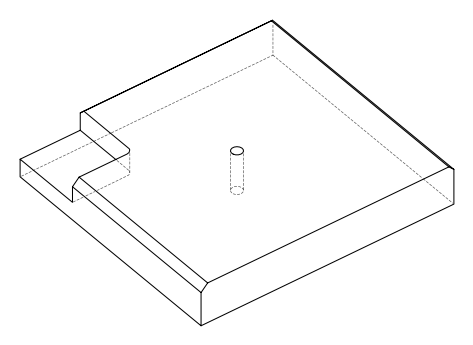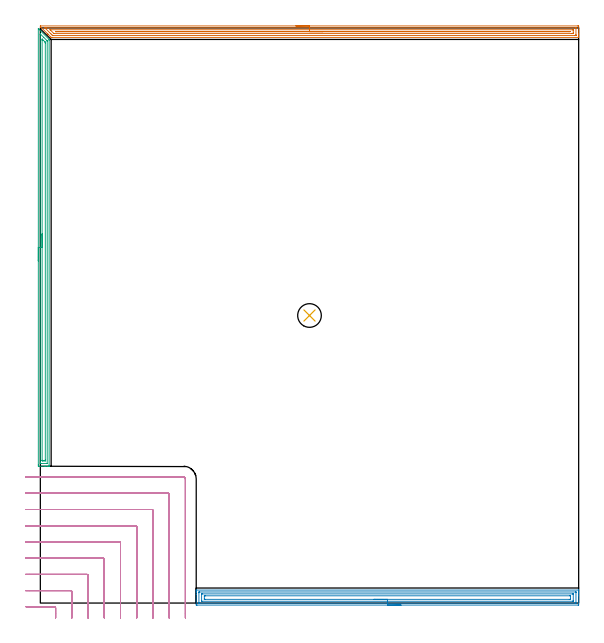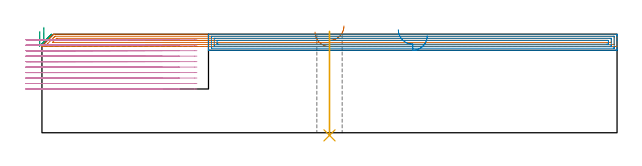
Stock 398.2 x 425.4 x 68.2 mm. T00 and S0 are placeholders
(PLAN: 5 operations, 2 tool changes, 55.4 min)
(1 AREA_MILL | FG_CHAMFER_SURFACE | UGT0205_001 | 12.77 min | 14388 mm3)
(2 AREA_MILL_1 | FG_CHAMFER_SURFACE_1 | UGT0205_001 | 9.32 min | 17807 mm3)
(3 AREA_MILL_2 | FG_CHAMFER_SURFACE_2 | UGT0205_001 | 7.9 min | 10351 mm3)
(4 MILL_CORNER_NOTCH_RECTANGULAR | CORNER_NOTCH_RECTANGULAR | NXT0201_012 | Follow Part, ap 4, ae 75% | 25.16 min | 440972 mm3)
(5 INDEXABLE_INSERT_DRILL_THROUGH_HOLE_FROM_SOLID | STEP1HOLE | NXT0302_006 | 0.29 min | 16370 mm3)
(TOOL UGT0205_001 | Chamfer Mill 20 x 3 x 45 deg. | D20 FL50 Z2)
(TOOL NXT0201_012 | ENDMILL 16mm [2P460-1600-NA 1630] | D16 FL38 Z6)
(TOOL NXT0302_006 | Index. Insert Drill 17.5mm [880-D1750L25-05] | D17.5 PA176 FL88 Z2)
(OP 1 AREA_MILL)
G17 G21 G94 G90
T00 M6
G54
G17 G0 G90 X189.1 Y426.9 S1061 M3
G43 Z78.2 H0
Z69.7
G94 G1 X189.138 Z68.829 F250.
X189.252 Z67.964
X189.441 Z67.112
X189.703 Z66.28
X190.037 Z65.474
X190.44 Z64.7
X190.909 Z63.964
X191.44 Z63.272
X192.029 Z62.629
X192.672 Z62.04
X193.364 Z61.509
X194.1 Z61.04
X194.874 Z60.637
X195.68 Z60.303
X196.512 Z60.041
X197.364 Z59.852
X198.229 Z59.738
X199.1 Z59.7
X397.573
X397.903 Y426.898 Z59.701
X398.19 Y426.894 Z59.704
X398.2 Y426.576 Z60.022
Y421.341 Z65.253
Y420.821 Z65.776
Y420.469 Z66.127
Y419.949 Z66.647
Y419.597 Z66.998
Y418.892 Z67.707
Y418.662 Z67.938
X398.198 Y418.529 Z68.063
X398.19 Y418.402 Z68.188
X398.02 Y418.4 Z68.2
X8.673
X8.005 Y418.402 Z68.187
X7.859 Y418.54 Z68.058
X5.93 Y420.469 Z66.128
X5.872 Y420.527 Z66.072
X5.694 Y420.706 Z65.893
X5.639 Y420.76 Z65.837
X5.589 Y420.811 Z65.788
X5.396 Y421.004 Z65.595
X5.348 Y421.051 Z65.546
X5.305 Y421.095 Z65.504
X5.097 Y421.302 Z65.297
X0.329 Y426.07 Z60.528
X0.259 Y426.139 Z60.457
X0.073 Y426.327 Z60.273
X0.031 Y426.37 Z60.23
X0.002 Y426.409 Z60.188
X0. Y426.667 Z59.931
X0.001 Y426.892 Z59.706
X0.087 Y426.9 Z59.7
X199.1
Y425.486 Z61.114
X395.785 Y425.485 Z61.115
X396.01 Y425.483 Z61.117
X396.141 Y425.479 Z61.121
X396.191 Y425.471 Z61.129
X396.193 Y425.443 Z61.157
X396.199 Y425.299 Z61.301
X396.2 Y420.469 Z66.131
X396.199 Y420.065 Z66.535
X396.195 Y419.929 Z66.671
X396.19 Y419.827 Z66.773
X396.119 Y419.821 Z66.779
X395.785 Y419.816 Z66.784
X395.561 Y419.815 Z66.785
X9.344 Y419.814 Z66.786
X9.177 Y419.816 Z66.784
X9.094 Y419.818 Z66.782
X9.056 Y419.821 Z66.779
X8.989 Y419.873 Z66.727
X8.674 Y420.178 Z66.422
X8.381 Y420.469 Z66.131
X7.78 Y421.07 Z65.53
X4.019 Y424.831 Z61.769
X3.845 Y425.008 Z61.592
X3.523 Y425.339 Z61.261
X3.395 Y425.48 Z61.12
X3.437 Y425.482 Z61.118
X3.534 Y425.484 Z61.116
X4.203 Y425.486 Z61.114
X4.426
X199.1
Y424.071 Z62.529
X393.881
X393.997 Y424.07 Z62.53
X394.112 Y424.067 Z62.533
X394.181 Y424.065 Z62.535
X394.19 Y424.024 Z62.576
X394.194 Y423.958 Z62.642
X394.199 Y423.761 Z62.839
Y422.016 Z64.584
X394.192 Y421.341 Z65.259
X394.19 Y421.248 Z65.352
X394.106 Y421.235 Z65.365
X393.103 Y421.228 Z65.372
X10.462 Y421.229 Z65.371
X10.346 Y421.23 Z65.37
X10.115 Y421.235 Z65.365
X10.071 Y421.24 Z65.36
X10.055 Y421.252 Z65.348
X10.021 Y421.281 Z65.319
X9.958 Y421.341 Z65.259
X7.341 Y423.958 Z62.642
X7.281 Y424.02 Z62.58
X7.248 Y424.058 Z62.542
X7.246 Y424.063 Z62.537
X7.253 Y424.065 Z62.535
X7.316 Y424.068 Z62.532
X7.548 Y424.071 Z62.529
X7.664
X199.1
Y422.657 Z63.943
X391.754
X391.769 Y422.656 Z63.944
X391.789 Y422.65 Z63.95
X391.768 Y422.644 Z63.956
X390.875 Y422.643 Z63.957
X11.81
X11.371 Y422.644 Z63.956
X11.356 Y422.645 Z63.955
X11.314 Y422.651 Z63.949
X11.341 Y422.655 Z63.945
X11.356 Y422.656 Z63.944
X11.795 Y422.657 Z63.943
X12.235
X199.1
X199.972 Z63.981
X200.837 Z64.095
X201.688 Z64.283
X202.52 Z64.546
X203.326 Z64.88
X204.1 Z65.282
X204.836 Z65.751
X205.528 Z66.282
X206.171 Z66.872
X206.761 Z67.515
X207.292 Z68.207
X207.76 Z68.943
X208.163 Z69.717
X208.497 Z70.522
X208.759 Z71.355
X208.948 Z72.206
X209.062 Z73.071
X209.1 Z73.943
G0 Z78.2
M5
M2
(OP 2 AREA_MILL_1)
G17 G21 G94 G90
T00 M6
G54
G17 G0 G90 X266.75 Y-1.5 S1061 M3
G43 Z78.2 H0
Z67.1
G94 G1 X266.712 Z66.228 F250.
X266.598 Z65.364
X266.409 Z64.512
X266.147 Z63.68
X265.813 Z62.874
X265.41 Z62.1
X264.941 Z61.364
X264.41 Z60.672
X263.821 Z60.029
X263.178 Z59.44
X262.486 Z58.908
X261.75 Z58.44
X260.976 Z58.037
X260.17 Z57.703
X259.338 Z57.441
X258.486 Z57.252
X257.622 Z57.138
X256.75 Z57.1
X115.929
X115.663 Y-1.497 Z57.102
X115.31 Y-1.492 Z57.106
X115.3 Y-1.134 Z57.463
Y6.286 Z64.881
Y7.711 Z66.308
Y8.074 Z66.67
Y8.801 Z67.4
Y9.087 Z67.687
X115.306 Y9.528 Z68.12
X115.31 Y9.597 Z68.188
X115.482 Y9.6 Z68.2
X398.018
X398.19 Y9.597 Z68.188
X398.196 Y9.557 Z68.148
X398.198 Y9.526 Z68.117
X398.2 Y9.087 Z67.687
Y8.801 Z67.4
Y8.074 Z66.67
Y6.817 Z65.414
Y5.391 Z63.987
Y-0.869 Z57.729
X398.198 Y-1.136 Z57.461
X398.19 Y-1.492 Z57.106
X397.835 Y-1.5 Z57.099
X256.75 Z57.1
Y-0.086 Z58.514
X117.605 Y-0.085 Z58.515
X117.383 Y-0.082 Z58.518
X117.324 Y-0.079 Z58.521
X117.31 Y-0.068 Z58.532
X117.304 Y-0.034 Z58.566
X117.301 Y0.026 Z58.626
Y7.596 Z66.196
X117.306 Y8.074 Z66.674
X117.31 Y8.172 Z66.772
X117.494 Y8.181 Z66.781
X117.606 Y8.185 Z66.785
X395.894
X396.117 Y8.182 Z66.782
X396.176 Y8.179 Z66.779
X396.19 Y8.168 Z66.768
X396.196 Y8.134 Z66.734
X396.199 Y8.074 Z66.674
Y0.504 Z59.104
X396.194 Y0.026 Z58.626
X396.19 Y-0.072 Z58.528
X396.006 Y-0.081 Z58.519
X395.894 Y-0.085 Z58.515
X256.75 Y-0.086 Z58.514
Y1.328 Z59.928
X119.505 Y1.329 Z59.929
X119.343 Y1.331 Z59.931
X119.317 Y1.333 Z59.933
X119.31 Y1.334 Z59.934
X119.307 Y1.363 Z59.963
X119.302 Y1.473 Z60.073
X119.301 Y1.609 Z60.209
X119.3 Y1.814 Z60.414
X119.301 Y6.49 Z65.09
X119.306 Y6.696 Z65.296
X119.31 Y6.753 Z65.353
X119.316 Y6.766 Z65.366
X119.324 Y6.767 Z65.367
X119.384 Y6.77 Z65.37
X119.505 Y6.771 Z65.371
X119.913
X393.995
X394.157 Y6.769 Z65.369
X394.183 Y6.767 Z65.367
X394.19 Y6.766 Z65.366
X394.193 Y6.736 Z65.336
X394.197 Y6.627 Z65.227
X394.199 Y6.491 Z65.091
X394.2 Y6.286 Z64.886
X394.199 Y1.61 Z60.21
X394.194 Y1.404 Z60.004
X394.19 Y1.347 Z59.947
X394.184 Y1.334 Z59.934
X394.176 Y1.333 Z59.933
X394.116 Y1.33 Z59.93
X393.995 Y1.329 Z59.929
X393.587 Y1.328 Z59.928
X256.75
Y2.743 Z61.343
X122.153
X121.327 Y2.749 Z61.349
X121.31 Y2.75 Z61.35
X121.306 Y2.771 Z61.371
X121.302 Y2.826 Z61.426
X121.3 Y2.936 Z61.536
Y3.156 Z61.756
Y5.163 Z63.763
X121.302 Y5.274 Z63.874
X121.306 Y5.329 Z63.929
X121.31 Y5.35 Z63.95
X121.332 Y5.352 Z63.952
X122.187 Y5.357 Z63.957
X122.221
X391.347
X392.173 Y5.351 Z63.951
X392.19 Y5.35 Z63.95
X392.194 Y5.329 Z63.929
X392.198 Y5.274 Z63.874
X392.2 Y5.164 Z63.764
Y4.944 Z63.544
Y3.159 Z61.759
Y2.937 Z61.537
X392.198 Y2.826 Z61.426
X392.194 Y2.771 Z61.371
X392.19 Y2.75 Z61.35
X392.168 Y2.748 Z61.348
X391.313 Y2.743 Z61.343
X391.279
X256.75
X255.878 Z61.381
X255.013 Z61.495
X254.162 Z61.683
X253.33 Z61.946
X252.524 Z62.28
X251.75 Z62.682
X251.014 Z63.151
X250.322 Z63.682
X249.679 Z64.272
X249.09 Z64.915
X248.558 Z65.607
X248.09 Z66.343
X247.687 Z67.116
X247.353 Z67.922
X247.091 Z68.754
X246.902 Z69.606
X246.788 Z70.471
X246.75 Z71.343
G0 Z78.2
M5
M2
(OP 3 AREA_MILL_2)
G17 G21 G94 G90
T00 M6
G54
G17 G0 G90 X-1.5 Y253.05 S1061 M3
G43 Z78.2 H0
Z70.2
G94 G1 Y253.088 Z69.328 F250.
Y253.202 Z68.464
Y253.391 Z67.612
Y253.653 Z66.78
Y253.987 Z65.974
Y254.39 Z65.2
Y254.858 Z64.464
Y255.389 Z63.772
Y255.979 Z63.129
Y256.622 Z62.54
Y257.314 Z62.008
Y258.05 Z61.54
Y258.824 Z61.137
Y259.63 Z60.803
Y260.462 Z60.541
Y261.313 Z60.352
Y262.178 Z60.238
Y263.05 Z60.2
X-1.499 Y424.897
X-1.491 Y424.891 Z60.208
X-1.031 Y424.432 Z60.666
X6.475 Y416.926 Z68.174
X6.504 Y416.9 Z68.194
X6.5 Y416.256 Z68.2
Y101.37
X6.497 Y101.209 Z68.188
X6.49 Y101.207 Z68.181
X6.143 Y101.2 Z67.842
X5.82 Z67.52
X5.148 Z66.843
X3.929 Z65.626
X3.383 Z65.077
X-1.031 Y101.201 Z60.666
X-1.26 Y101.204 Z60.437
X-1.492 Y101.209 Z60.206
X-1.495 Y101.347 Z60.203
X-1.499 Y101.817 Z60.201
X-1.5 Y102.291 Z60.2
Y263.05
X-0.086 Z61.614
X-0.085 Y420.646 Z61.615
Y420.71
X-0.079 Y421.014 Z61.621
X0.019 Y420.921 Z61.719
X0.238 Y420.71 Z61.938
X2.5 Y418.45 Z64.2
X4.707 Y416.244 Z66.407
X4.856 Y416.093 Z66.556
X4.974 Y415.97 Z66.674
X5.053 Y415.886 Z66.753
X5.079 Y415.85 Z66.779
X5.086 Y415.35 Z66.786
X5.085 Y103.292 Z66.785
X5.084 Y103.24 Z66.784
X5.082 Y103.216 Z66.782
X5.08 Y103.211 Z66.78
X5.062 Y103.209 Z66.762
X4.663 Y103.201 Z66.363
X0.735 Z62.435
X0.247 Y103.203 Z61.947
X0.023 Y103.21 Z61.723
X-0.079 Y103.224 Z61.621
X-0.085 Y103.539 Z61.615
Y103.603
X-0.086 Y263.05 Z61.614
X1.328 Z63.028
X1.329 Y416.244 Z63.029
Y416.535
X1.334 Y417.137 Z63.034
X1.335 Y417.147 Z63.035
X1.356 Y417.137 Z63.056
X1.617 Y416.881 Z63.317
X2.257 Y416.244 Z63.957
X3.15 Y415.35 Z64.85
X3.383 Y415.117 Z65.083
X3.545 Y414.952 Z65.245
X3.626 Y414.867 Z65.326
X3.663 Y414.826 Z65.363
X3.665 Y414.749 Z65.365
X3.669 Y414.457 Z65.369
X3.671 Y414.166 Z65.371
Y105.991
X3.668 Y105.39 Z65.368
X3.666 Y105.245 Z65.366
X3.665 Y105.216 Z65.365
X3.632 Y105.21 Z65.332
X3.567 Y105.203 Z65.267
X3.383 Y105.201 Z65.083
X2.687 Y105.2 Z64.387
X2.5 Z64.2
X1.804 Y105.201 Z63.504
X1.617 Y105.205 Z63.317
X1.43 Y105.21 Z63.13
X1.335 Y105.224 Z63.035
X1.332 Y105.293 Z63.032
X1.331 Y105.39 Z63.031
X1.329 Y105.682 Z63.029
X1.328 Y263.05 Z63.028
Y263.921 Z63.066
Y264.786 Z63.18
Y265.638 Z63.369
Y266.47 Z63.632
Y267.276 Z63.965
Y268.05 Z64.368
Y268.786 Z64.837
Y269.478 Z65.368
Y270.121 Z65.957
Y270.71 Z66.601
Y271.241 Z67.293
Y271.71 Z68.028
Y272.113 Z68.802
Y272.447 Z69.608
Y272.709 Z70.44
Y272.898 Z71.292
Y273.012 Z72.157
Y273.05 Z73.028
G0 Z78.2
M5
M2
(OP 4 MILL_CORNER_NOTCH_RECTANGULAR)
G17 G21 G94 G90
T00 M6
G54
G17 G0 G90 X11.301 Y-11. S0 M3
G43 Z78.2 H1
Z64.41
G94 G1 X11.3 Y-8. F250.
Y-7.97 F500.
Y-3.593
G3 X10.507 Y-2.8 R0.8
G1 X-7.494
X-10.494 F250.
G0 Z78.2
X23.301 Y-11.
Z64.41
G1 X23.3 Y-8.
Y-7.97 F500.
Y8.406
G3 X22.506 Y9.2 R0.8
G1 X-8.
X-11. F250.
G0 Z78.2
X35.301 Y-11.
Z64.41
G1 X35.3 Y-8.
Y-7.97 F500.
Y20.406
G3 X34.506 Y21.2 R0.8
G1 X-8.
X-11. F250.
G0 Z78.2
X47.302 Y-11.
Z64.41
G1 X47.3 Y-8.
Y-7.97 F500.
Y32.406
G3 X46.506 Y33.2 R0.8
G1 X-8.
X-11. F250.
G0 Z78.2
X59.302 Y-11.
Z64.41
G1 X59.3 Y-8.
Y-7.97 F500.
Y44.405
G3 X58.505 Y45.2 R0.8
G1 X-8.
X-11. F250.
G0 Z78.2
X71.303 Y-11.
Z64.41
G1 X71.3 Y-8.
Y-7.97 F500.
Y56.405
G3 X70.505 Y57.2 R0.8
G1 X-8.
X-11. F250.
G0 Z78.2
X83.304 Y-11.
Z64.41
G1 X83.3 Y-8.
Y-7.97 F500.
Y68.405
G3 X82.505 Y69.2 R0.8
G1 X-8.
X-11. F250.
G0 Z78.2
X95.308 Y-11.
Z64.41
G1 X95.3 Y-8.
Y-7.97 F500.
Y80.404
G3 X94.504 Y81.2 R0.8
G1 X-8.
X-11. F250.
G0 Z78.2
X107.3 Y-10.97
Z64.41
G1 Y-7.97
Y91.7 F500.
G3 X105.8 Y93.2 R1.5
G1 X-8.
X-11. F250.
G0 Z78.2
X11.3 Y-11.
Z60.62
G1 Y-8.
Y-3.593 F500.
G3 X10.507 Y-2.8 R0.8
G1 X-7.494
X-10.494 F250.
G0 Z78.2
X23.3 Y-11.
Z60.62
G1 Y-8.
Y8.406 F500.
G3 X22.506 Y9.2 R0.8
G1 X-8.
X-11. F250.
G0 Z78.2
X35.3 Y-11.
Z60.62
G1 Y-8.
Y20.406 F500.
G3 X34.506 Y21.2 R0.8
G1 X-8.
X-11. F250.
G0 Z78.2
X47.3 Y-11.
Z60.62
G1 Y-8.
Y32.406 F500.
G3 X46.506 Y33.2 R0.8
G1 X-8.
X-11. F250.
G0 Z78.2
X59.3 Y-11.
Z60.62
G1 Y-8.
Y44.405 F500.
G3 X58.505 Y45.2 R0.8
G1 X-8.
X-11. F250.
G0 Z78.2
X71.3 Y-11.
Z60.62
G1 Y-8.
Y56.405 F500.
G3 X70.505 Y57.2 R0.8
G1 X-8.
X-11. F250.
G0 Z78.2
X83.3 Y-11.
Z60.62
G1 Y-8.
Y68.405 F500.
G3 X82.505 Y69.2 R0.8
G1 X-8.
X-11. F250.
G0 Z78.2
X95.3 Y-11.
Z60.62
G1 Y-8.
Y80.404 F500.
G3 X94.504 Y81.2 R0.8
G1 X-8.
X-11. F250.
G0 Z78.2
X107.3 Y-11.
Z60.62
G1 Y-8.
Y91.7 F500.
G3 X105.8 Y93.2 R1.5
G1 X-8.
X-11. F250.
G0 Z78.2
X11.3 Y-11.
Z56.83
G1 Y-8.
Y-3.593 F500.
G3 X10.507 Y-2.8 R0.8
G1 X-7.494
X-10.494 F250.
G0 Z78.2
X23.3 Y-11.
Z56.83
G1 Y-8.
Y8.406 F500.
G3 X22.506 Y9.2 R0.8
G1 X-8.
X-11. F250.
G0 Z78.2
X35.3 Y-11.
Z56.83
G1 Y-8.
Y20.406 F500.
G3 X34.506 Y21.2 R0.8
G1 X-8.
X-11. F250.
G0 Z78.2
X47.3 Y-11.
Z56.83
G1 Y-8.
Y32.406 F500.
G3 X46.506 Y33.2 R0.8
G1 X-8.
X-11. F250.
G0 Z78.2
X59.3 Y-11.
Z56.83
G1 Y-8.
Y44.405 F500.
G3 X58.505 Y45.2 R0.8
G1 X-8.
X-11. F250.
G0 Z78.2
X71.3 Y-11.
Z56.83
G1 Y-8.
Y56.405 F500.
G3 X70.505 Y57.2 R0.8
G1 X-8.
X-11. F250.
G0 Z78.2
X83.3 Y-11.
Z56.83
G1 Y-8.
Y68.405 F500.
G3 X82.505 Y69.2 R0.8
G1 X-8.
X-11. F250.
G0 Z78.2
X95.3 Y-11.
Z56.83
G1 Y-8.
Y80.404 F500.
G3 X94.504 Y81.2 R0.8
G1 X-8.
X-11. F250.
G0 Z78.2
X107.3 Y-11.
Z56.83
G1 Y-8.
Y91.7 F500.
G3 X105.8 Y93.2 R1.5
G1 X-8.
X-11. F250.
G0 Z78.2
X11.3 Y-11.
Z53.04
G1 Y-8.
Y-3.593 F500.
G3 X10.507 Y-2.8 R0.8
G1 X-7.494
X-10.494 F250.
G0 Z78.2
X23.3 Y-11.
Z53.04
G1 Y-8.
Y8.406 F500.
G3 X22.506 Y9.2 R0.8
G1 X-8.
X-11. F250.
G0 Z78.2
X35.3 Y-11.
Z53.04
G1 Y-8.
Y20.406 F500.
G3 X34.506 Y21.2 R0.8
G1 X-8.
X-11. F250.
G0 Z78.2
X47.3 Y-11.
Z53.04
G1 Y-8.
Y32.406 F500.
G3 X46.506 Y33.2 R0.8
G1 X-8.
X-11. F250.
G0 Z78.2
X59.3 Y-11.
Z53.04
G1 Y-8.
Y44.405 F500.
G3 X58.505 Y45.2 R0.8
G1 X-8.
X-11. F250.
G0 Z78.2
X71.3 Y-11.
Z53.04
G1 Y-8.
Y56.405 F500.
G3 X70.505 Y57.2 R0.8
G1 X-8.
X-11. F250.
G0 Z78.2
X83.3 Y-11.
Z53.04
G1 Y-8.
Y68.405 F500.
G3 X82.505 Y69.2 R0.8
G1 X-8.
X-11. F250.
G0 Z78.2
X95.3 Y-11.
Z53.04
G1 Y-8.
Y80.404 F500.
G3 X94.504 Y81.2 R0.8
G1 X-8.
X-11. F250.
G0 Z78.2
X107.3 Y-11.
Z53.04
G1 Y-8.
Y91.7 F500.
G3 X105.8 Y93.2 R1.5
G1 X-8.
X-11. F250.
G0 Z78.2
X11.3 Y-11.
Z49.25
G1 Y-8.
Y-3.593 F500.
G3 X10.507 Y-2.8 R0.8
G1 X-7.494
X-10.494 F250.
G0 Z78.2
X23.3 Y-11.
Z49.25
G1 Y-8.
Y8.406 F500.
G3 X22.506 Y9.2 R0.8
G1 X-8.
X-11. F250.
G0 Z78.2
X35.3 Y-11.
Z49.25
G1 Y-8.
Y20.406 F500.
G3 X34.506 Y21.2 R0.8
G1 X-8.
X-11. F250.
G0 Z78.2
X47.3 Y-11.
Z49.25
G1 Y-8.
Y32.406 F500.
G3 X46.506 Y33.2 R0.8
G1 X-8.
X-11. F250.
G0 Z78.2
X59.3 Y-11.
Z49.25
G1 Y-8.
Y44.405 F500.
G3 X58.505 Y45.2 R0.8
G1 X-8.
X-11. F250.
G0 Z78.2
X71.3 Y-11.
Z49.25
G1 Y-8.
Y56.405 F500.
G3 X70.505 Y57.2 R0.8
G1 X-8.
X-11. F250.
G0 Z78.2
X83.3 Y-11.
Z49.25
G1 Y-8.
Y68.405 F500.
G3 X82.505 Y69.2 R0.8
G1 X-8.
X-11. F250.
G0 Z78.2
X95.3 Y-11.
Z49.25
G1 Y-8.
Y80.404 F500.
G3 X94.504 Y81.2 R0.8
G1 X-8.
X-11. F250.
G0 Z78.2
X107.3 Y-11.
Z49.25
G1 Y-8.
Y91.7 F500.
G3 X105.8 Y93.2 R1.5
G1 X-8.
X-11. F250.
G0 Z78.2
X11.3 Y-11.
Z45.46
G1 Y-8.
Y-3.593 F500.
G3 X10.507 Y-2.8 R0.8
G1 X-7.494
X-10.494 F250.
G0 Z78.2
X23.3 Y-11.
Z45.46
G1 Y-8.
Y8.406 F500.
G3 X22.506 Y9.2 R0.8
G1 X-8.
X-11. F250.
G0 Z78.2
X35.3 Y-11.
Z45.46
G1 Y-8.
Y20.406 F500.
G3 X34.506 Y21.2 R0.8
G1 X-8.
X-11. F250.
G0 Z78.2
X47.3 Y-11.
Z45.46
G1 Y-8.
Y32.406 F500.
G3 X46.506 Y33.2 R0.8
G1 X-8.
X-11. F250.
G0 Z78.2
X59.3 Y-11.
Z45.46
G1 Y-8.
Y44.405 F500.
G3 X58.505 Y45.2 R0.8
G1 X-8.
X-11. F250.
G0 Z78.2
X71.3 Y-11.
Z45.46
G1 Y-8.
Y56.405 F500.
G3 X70.505 Y57.2 R0.8
G1 X-8.
X-11. F250.
G0 Z78.2
X83.3 Y-11.
Z45.46
G1 Y-8.
Y68.405 F500.
G3 X82.505 Y69.2 R0.8
G1 X-8.
X-11. F250.
G0 Z78.2
X95.3 Y-11.
Z45.46
G1 Y-8.
Y80.404 F500.
G3 X94.504 Y81.2 R0.8
G1 X-8.
X-11. F250.
G0 Z78.2
X107.3 Y-11.
Z45.46
G1 Y-8.
Y91.7 F500.
G3 X105.8 Y93.2 R1.5
G1 X-8.
X-11. F250.
G0 Z78.2
X11.3 Y-11.
Z41.67
G1 Y-8.
Y-3.593 F500.
G3 X10.507 Y-2.8 R0.8
G1 X-7.494
X-10.494 F250.
G0 Z78.2
X23.3 Y-11.
Z41.67
G1 Y-8.
Y8.406 F500.
G3 X22.506 Y9.2 R0.8
G1 X-8.
X-11. F250.
G0 Z78.2
X35.3 Y-11.
Z41.67
G1 Y-8.
Y20.406 F500.
G3 X34.506 Y21.2 R0.8
G1 X-8.
X-11. F250.
G0 Z78.2
X47.3 Y-11.
Z41.67
G1 Y-8.
Y32.406 F500.
G3 X46.506 Y33.2 R0.8
G1 X-8.
X-11. F250.
G0 Z78.2
X59.3 Y-11.
Z41.67
G1 Y-8.
Y44.405 F500.
G3 X58.505 Y45.2 R0.8
G1 X-8.
X-11. F250.
G0 Z78.2
X71.3 Y-11.
Z41.67
G1 Y-8.
Y56.405 F500.
G3 X70.505 Y57.2 R0.8
G1 X-8.
X-11. F250.
G0 Z78.2
X83.3 Y-11.
Z41.67
G1 Y-8.
Y68.405 F500.
G3 X82.505 Y69.2 R0.8
G1 X-8.
X-11. F250.
G0 Z78.2
X95.3 Y-11.
Z41.67
G1 Y-8.
Y80.404 F500.
G3 X94.504 Y81.2 R0.8
G1 X-8.
X-11. F250.
G0 Z78.2
X107.3 Y-11.
Z41.67
G1 Y-8.
Y91.7 F500.
G3 X105.8 Y93.2 R1.5
G1 X-8.
X-11. F250.
G0 Z78.2
X11.3 Y-11.
Z37.88
G1 Y-8.
Y-3.593 F500.
G3 X10.507 Y-2.8 R0.8
G1 X-7.494
X-10.494 F250.
G0 Z78.2
X23.3 Y-11.
Z37.88
G1 Y-8.
Y8.406 F500.
G3 X22.506 Y9.2 R0.8
G1 X-8.
X-11. F250.
G0 Z78.2
X35.3 Y-11.
Z37.88
G1 Y-8.
Y20.406 F500.
G3 X34.506 Y21.2 R0.8
G1 X-8.
X-11. F250.
G0 Z78.2
X47.3 Y-11.
Z37.88
G1 Y-8.
Y32.406 F500.
G3 X46.506 Y33.2 R0.8
G1 X-8.
X-11. F250.
G0 Z78.2
X59.3 Y-11.
Z37.88
G1 Y-8.
Y44.405 F500.
G3 X58.505 Y45.2 R0.8
G1 X-8.
X-11. F250.
G0 Z78.2
X71.3 Y-11.
Z37.88
G1 Y-8.
Y56.405 F500.
G3 X70.505 Y57.2 R0.8
G1 X-8.
X-11. F250.
G0 Z78.2
X83.3 Y-11.
Z37.88
G1 Y-8.
Y68.405 F500.
G3 X82.505 Y69.2 R0.8
G1 X-8.
X-11. F250.
G0 Z78.2
X95.3 Y-11.
Z37.88
G1 Y-8.
Y80.404 F500.
G3 X94.504 Y81.2 R0.8
G1 X-8.
X-11. F250.
G0 Z78.2
X107.3 Y-11.
Z37.88
G1 Y-8.
Y91.7 F500.
G3 X105.8 Y93.2 R1.5
G1 X-8.
X-11. F250.
G0 Z78.2
X11.3 Y-11.
Z34.09
G1 Y-8.
Y-3.593 F500.
G3 X10.507 Y-2.8 R0.8
G1 X-7.494
X-10.494 F250.
G0 Z78.2
X23.3 Y-11.
Z34.09
G1 Y-8.
Y8.406 F500.
G3 X22.506 Y9.2 R0.8
G1 X-8.
X-11. F250.
G0 Z78.2
X35.3 Y-11.
Z34.09
G1 Y-8.
Y20.406 F500.
G3 X34.506 Y21.2 R0.8
G1 X-8.
X-11. F250.
G0 Z78.2
X47.3 Y-11.
Z34.09
G1 Y-8.
Y32.406 F500.
G3 X46.506 Y33.2 R0.8
G1 X-8.
X-11. F250.
G0 Z78.2
X59.3 Y-11.
Z34.09
G1 Y-8.
Y44.405 F500.
G3 X58.505 Y45.2 R0.8
G1 X-8.
X-11. F250.
G0 Z78.2
X71.3 Y-11.
Z34.09
G1 Y-8.
Y56.405 F500.
G3 X70.505 Y57.2 R0.8
G1 X-8.
X-11. F250.
G0 Z78.2
X83.3 Y-11.
Z34.09
G1 Y-8.
Y68.405 F500.
G3 X82.505 Y69.2 R0.8
G1 X-8.
X-11. F250.
G0 Z78.2
X95.3 Y-11.
Z34.09
G1 Y-8.
Y80.404 F500.
G3 X94.504 Y81.2 R0.8
G1 X-8.
X-11. F250.
G0 Z78.2
X107.3 Y-11.
Z34.09
G1 Y-8.
Y91.7 F500.
G3 X105.8 Y93.2 R1.5
G1 X-8.
X-11. F250.
G0 Z78.2
X11.3 Y-11.
Z30.3
G1 Y-8.
Y-3.593 F500.
G3 X10.507 Y-2.8 R0.8
G1 X-7.494
X-10.494 F250.
G0 Z78.2
X23.3 Y-11.
Z30.3
G1 Y-8.
Y8.406 F500.
G3 X22.506 Y9.2 R0.8
G1 X-8.
X-11. F250.
G0 Z78.2
X35.3 Y-11.
Z30.3
G1 Y-8.
Y20.406 F500.
G3 X34.506 Y21.2 R0.8
G1 X-8.
X-11. F250.
G0 Z78.2
X47.3 Y-11.
Z30.3
G1 Y-8.
Y32.406 F500.
G3 X46.506 Y33.2 R0.8
G1 X-8.
X-11. F250.
G0 Z78.2
X59.3 Y-11.
Z30.3
G1 Y-8.
Y44.405 F500.
G3 X58.505 Y45.2 R0.8
G1 X-8.
X-11. F250.
G0 Z78.2
X71.3 Y-11.
Z30.3
G1 Y-8.
Y56.405 F500.
G3 X70.505 Y57.2 R0.8
G1 X-8.
X-11. F250.
G0 Z78.2
X83.3 Y-11.
Z30.3
G1 Y-8.
Y68.405 F500.
G3 X82.505 Y69.2 R0.8
G1 X-8.
X-11. F250.
G0 Z78.2
X95.3 Y-11.
Z30.3
G1 Y-8.
Y80.404 F500.
G3 X94.504 Y81.2 R0.8
G1 X-8.
X-11. F250.
G0 Z78.2
X107.3 Y-11.
Z30.3
G1 Y-8.
Y91.7 F500.
G3 X105.8 Y93.2 R1.5
G1 X-8.
X-11. F250.
G0 Z78.2
M5
M2
(OP 5 INDEXABLE_INSERT_DRILL_THROUGH_HOLE_FROM_SOLID)
G17 G21 G94 G90
T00 M6
G54
G17 G0 G90 X199.1 Y212.7 S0 M3
G43 Z78.2 H1
G94 G81 G98 Z-1.806 F250. R70.2
G80
M5
M2
